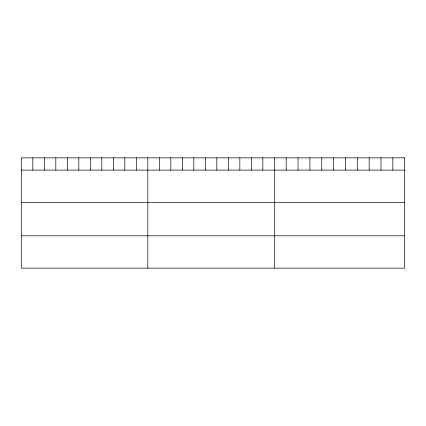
<?xml version="1.0" encoding="UTF-8"?>
<svg xmlns="http://www.w3.org/2000/svg" width="426" height="426" viewBox="0 0 426 426"><rect width="100%" height="100%" fill="white"/><g stroke="black" fill="none" stroke-linecap="round" stroke-linejoin="round"><path stroke-width="0.64" d="M21.3 170.123L404.7 170.123M21.3 202.472L404.7 202.472M21.3 235.802L404.7 235.802M392.852 157.849L392.852 170.123M380.998 157.849L380.998 170.123M369.15 157.849L369.15 170.123M357.297 157.849L357.297 170.123M345.449 157.849L345.449 170.123M333.595 157.849L333.595 170.123M321.747 157.849L321.747 170.123M309.894 157.849L309.894 170.123M298.046 157.849L298.046 170.123M286.192 157.849L286.192 170.123M274.344 157.849L274.344 268.151M262.842 157.849L262.842 170.123M251.34 157.849L251.34 170.123M239.838 157.849L239.838 170.123M228.336 157.849L228.336 170.123M216.834 157.849L216.834 170.123M205.332 157.849L205.332 170.123M193.83 157.849L193.83 170.123M182.328 157.849L182.328 170.123M170.826 157.849L170.826 170.123M159.324 157.849L159.324 170.123M147.822 157.849L147.822 268.151M136.32 157.849L136.32 170.123M124.818 157.849L124.818 170.123M113.316 157.849L113.316 170.123M101.814 157.849L101.814 170.123M90.312 157.849L90.312 170.123M78.81 157.849L78.81 170.123M67.308 157.849L67.308 170.123M55.806 157.849L55.806 170.123M44.304 157.849L44.304 170.123M32.802 157.849L32.802 170.123M404.7 157.849L21.3 157.849L21.3 268.151L404.7 268.151L404.7 157.849"/></g></svg>
